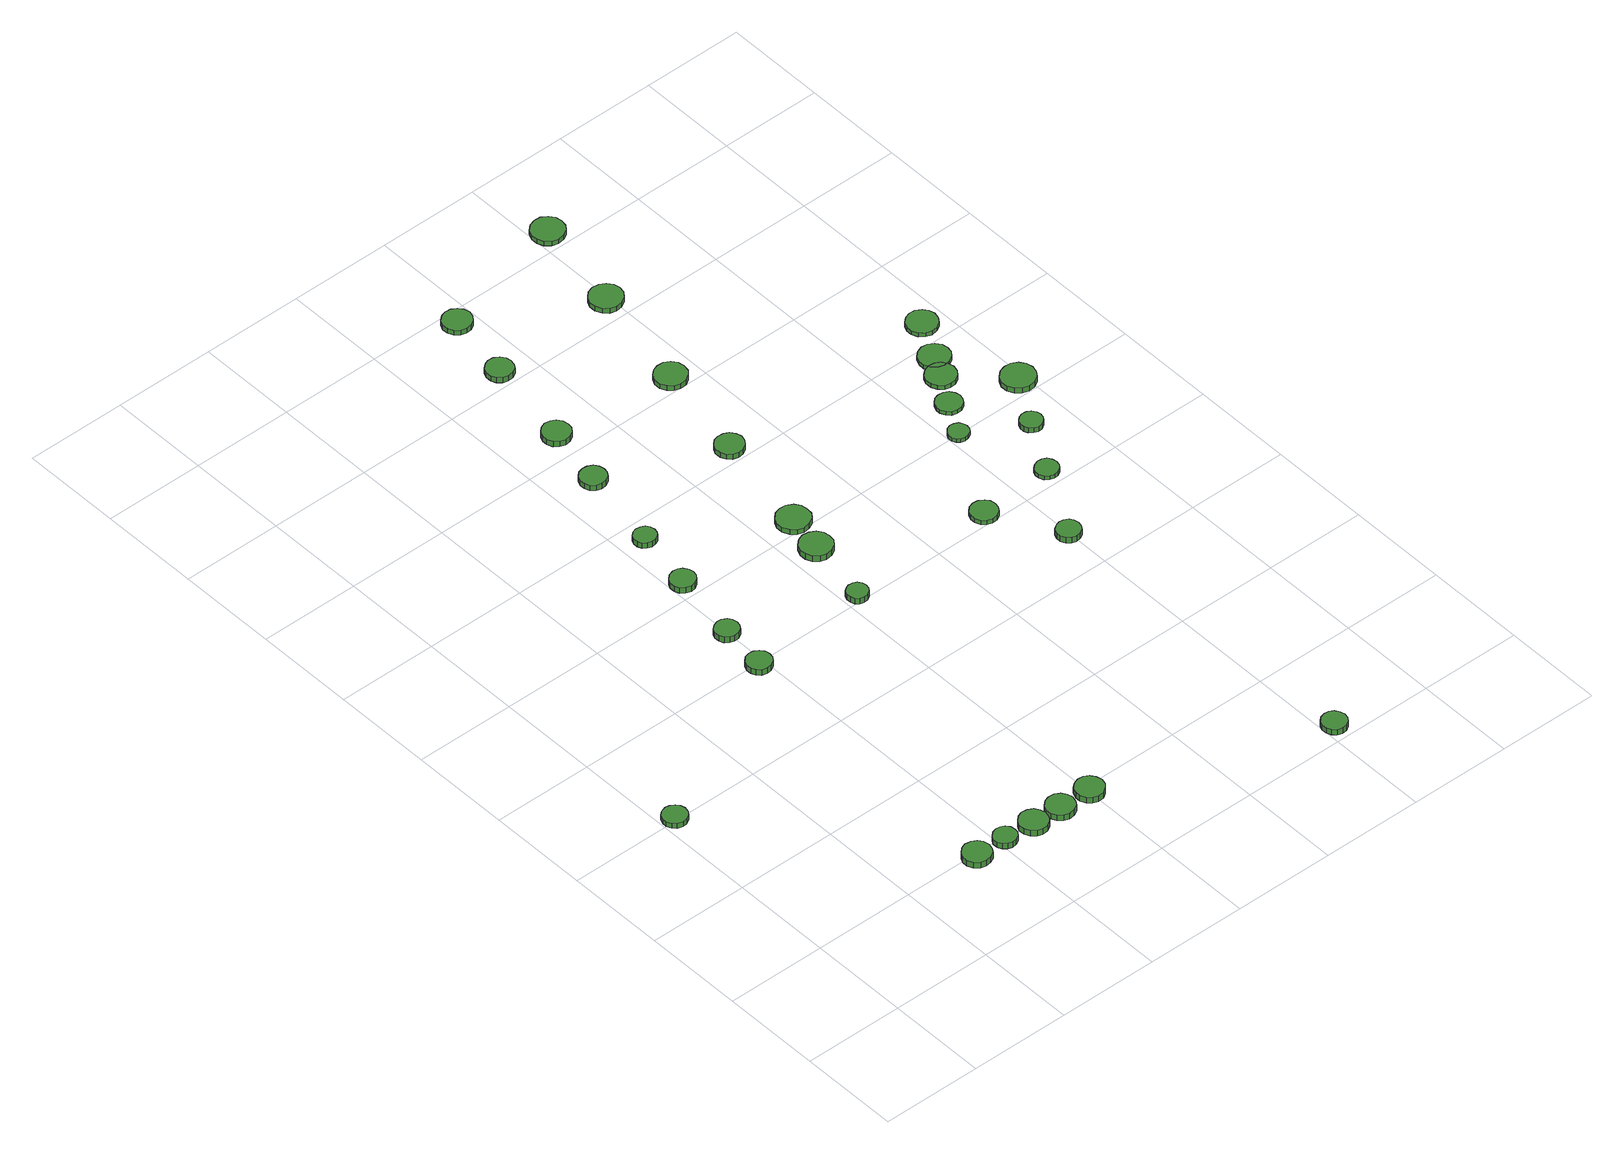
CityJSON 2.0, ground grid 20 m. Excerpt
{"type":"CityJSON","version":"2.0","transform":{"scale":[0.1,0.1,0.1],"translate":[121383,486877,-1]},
"CityObjects":{
"tree1":{"type":"SolitaryVegetationObject","attributes":{"function":"something"},"geometry":[{"type":"MultiSurface","lod":"1","boundaries":[[[0,1,2,3,4,5,6,7,8,9,10,11,12,13,14]],[[15,16,17,18,19,20,21,22,23,24,25,26,27,28,29]],[[0,29,28,1]],[[1,28,27,2]],[[2,27,26,3]],[[3,26,25,4]],[[4,25,24,5]],[[5,24,23,6]],[[6,23,22,7]],[[7,22,21,8]],[[8,21,20,9]],[[9,20,19,10]],[[10,19,18,11]],[[11,18,17,12]],[[12,17,16,13]],[[13,16,15,14]],[[14,15,29,0]]]}]},
"tree2":{"type":"SolitaryVegetationObject","attributes":{"function":"something"},"geometry":[{"type":"MultiSurface","lod":"1","boundaries":[[[30,31,32,33,34,35,36,37,38,39,40,41,42,43,44]],[[45,46,47,48,49,50,51,52,53,54,55,56,57,58,59]],[[30,59,58,31]],[[31,58,57,32]],[[32,57,56,33]],[[33,56,55,34]],[[34,55,54,35]],[[35,54,53,36]],[[36,53,52,37]],[[37,52,51,38]],[[38,51,50,39]],[[39,50,49,40]],[[40,49,48,41]],[[41,48,47,42]],[[42,47,46,43]],[[43,46,45,44]],[[44,45,59,30]]]}]},
"tree3":{"type":"SolitaryVegetationObject","attributes":{"function":"something"},"geometry":[{"type":"MultiSurface","lod":"1","boundaries":[[[60,61,62,63,64,65,66,67,68,69,70,71,72,73,74]],[[75,76,77,78,79,80,81,82,83,84,85,86,87,88,89]],[[60,89,88,61]],[[61,88,87,62]],[[62,87,86,63]],[[63,86,85,64]],[[64,85,84,65]],[[65,84,83,66]],[[66,83,82,67]],[[67,82,81,68]],[[68,81,80,69]],[[69,80,79,70]],[[70,79,78,71]],[[71,78,77,72]],[[72,77,76,73]],[[73,76,75,74]],[[74,75,89,60]]]}]},
"tree4":{"type":"SolitaryVegetationObject","attributes":{"function":"something"},"geometry":[{"type":"MultiSurface","lod":"1","boundaries":[[[90,91,92,93,94,95,96,97,98,99,100,101,102,103,104]],[[105,106,107,108,109,110,111,112,113,114,115,116,117,118,119]],[[90,119,118,91]],[[91,118,117,92]],[[92,117,116,93]],[[93,116,115,94]],[[94,115,114,95]],[[95,114,113,96]],[[96,113,112,97]],[[97,112,111,98]],[[98,111,110,99]],[[99,110,109,100]],[[100,109,108,101]],[[101,108,107,102]],[[102,107,106,103]],[[103,106,105,104]],[[104,105,119,90]]]}]},
"tree5":{"type":"SolitaryVegetationObject","attributes":{"function":"something"},"geometry":[{"type":"MultiSurface","lod":"1","boundaries":[[[120,121,122,123,124,125,126,127,128,129,130,131,132,133,134]],[[135,136,137,138,139,140,141,142,143,144,145,146,147,148,149]],[[120,149,148,121]],[[121,148,147,122]],[[122,147,146,123]],[[123,146,145,124]],[[124,145,144,125]],[[125,144,143,126]],[[126,143,142,127]],[[127,142,141,128]],[[128,141,140,129]],[[129,140,139,130]],[[130,139,138,131]],[[131,138,137,132]],[[132,137,136,133]],[[133,136,135,134]],[[134,135,149,120]]]}]},
"tree6":{"type":"SolitaryVegetationObject","attributes":{"function":"something"},"geometry":[{"type":"MultiSurface","lod":"1","boundaries":[[[150,151,152,153,154,155,156,157,158,159,160,161,162,163,164]],[[165,166,167,168,169,170,171,172,173,174,175,176,177,178,179]],[[150,179,178,151]],[[151,178,177,152]],[[152,177,176,153]],[[153,176,175,154]],[[154,175,174,155]],[[155,174,173,156]],[[156,173,172,157]],[[157,172,171,158]],[[158,171,170,159]],[[159,170,169,160]],[[160,169,168,161]],[[161,168,167,162]],[[162,167,166,163]],[[163,166,165,164]],[[164,165,179,150]]]}]},
"tree7":{"type":"SolitaryVegetationObject","attributes":{"function":"something"},"geometry":[{"type":"MultiSurface","lod":"1","boundaries":[[[180,181,182,183,184,185,186,187,188,189,190,191,192,193,194]],[[195,196,197,198,199,200,201,202,203,204,205,206,207,208,209]],[[180,209,208,181]],[[181,208,207,182]],[[182,207,206,183]],[[183,206,205,184]],[[184,205,204,185]],[[185,204,203,186]],[[186,203,202,187]],[[187,202,201,188]],[[188,201,200,189]],[[189,200,199,190]],[[190,199,198,191]],[[191,198,197,192]],[[192,197,196,193]],[[193,196,195,194]],[[194,195,209,180]]]}]},
"tree8":{"type":"SolitaryVegetationObject","attributes":{"function":"something"},"geometry":[{"type":"MultiSurface","lod":"1","boundaries":[[[210,211,212,213,214,215,216,217,218,219,220,221,222,223,224]],[[225,226,227,228,229,230,231,232,233,234,235,236,237,238,239]],[[210,239,238,211]],[[211,238,237,212]],[[212,237,236,213]],[[213,236,235,214]],[[214,235,234,215]],[[215,234,233,216]],[[216,233,232,217]],[[217,232,231,218]],[[218,231,230,219]],[[219,230,229,220]],[[220,229,228,221]],[[221,228,227,222]],[[222,227,226,223]],[[223,226,225,224]],[[224,225,239,210]]]}]},
"tree9":{"type":"SolitaryVegetationObject","attributes":{"function":"something"},"geometry":[{"type":"MultiSurface","lod":"1","boundaries":[[[240,241,242,243,244,245,246,247,248,249,250,251,252,253,254]],[[255,256,257,258,259,260,261,262,263,264,265,266,267,268,269]],[[240,269,268,241]],[[241,268,267,242]],[[242,267,266,243]],[[243,266,265,244]],[[244,265,264,245]],[[245,264,263,246]],[[246,263,262,247]],[[247,262,261,248]],[[248,261,260,249]],[[249,260,259,250]],[[250,259,258,251]],[[251,258,257,252]],[[252,257,256,253]],[[253,256,255,254]],[[254,255,269,240]]]}]},
"tree10":{"type":"SolitaryVegetationObject","attributes":{"function":"something"},"geometry":[{"type":"MultiSurface","lod":"1","boundaries":[[[270,271,272,273,274,275,276,277,278,279,280,281,282,283,284]],[[285,286,287,288,289,290,291,292,293,294,295,296,297,298,299]],[[270,299,298,271]],[[271,298,297,272]],[[272,297,296,273]],[[273,296,295,274]],[[274,295,294,275]],[[275,294,293,276]],[[276,293,292,277]],[[277,292,291,278]],[[278,291,290,279]],[[279,290,289,280]],[[280,289,288,281]],[[281,288,287,282]],[[282,287,286,283]],[[283,286,285,284]],[[284,285,299,270]]]}]},
"tree11":{"type":"SolitaryVegetationObject","attributes":{"function":"something"},"geometry":[{"type":"MultiSurface","lod":"1","boundaries":[[[300,301,302,303,304,305,306,307,308,309,310,311,312,313,314]],[[315,316,317,318,319,320,321,322,323,324,325,326,327,328,329]],[[300,329,328,301]],[[301,328,327,302]],[[302,327,326,303]],[[303,326,325,304]],[[304,325,324,305]],[[305,324,323,306]],[[306,323,322,307]],[[307,322,321,308]],[[308,321,320,309]],[[309,320,319,310]],[[310,319,318,311]],[[311,318,317,312]],[[312,317,316,313]],[[313,316,315,314]],[[314,315,329,300]]]}]},
"tree12":{"type":"SolitaryVegetationObject","attributes":{"function":"something"},"geometry":[{"type":"MultiSurface","lod":"1","boundaries":[[[330,331,332,333,334,335,336,337,338,339,340,341,342,343,344]],[[345,346,347,348,349,350,351,352,353,354,355,356,357,358,359]],[[330,359,358,331]],[[331,358,357,332]],[[332,357,356,333]],[[333,356,355,334]],[[334,355,354,335]],[[335,354,353,336]],[[336,353,352,337]],[[337,352,351,338]],[[338,351,350,339]],[[339,350,349,340]],[[340,349,348,341]],[[341,348,347,342]],[[342,347,346,343]],[[343,346,345,344]],[[344,345,359,330]]]}]},
"tree13":{"type":"SolitaryVegetationObject","attributes":{"function":"something"},"geometry":[{"type":"MultiSurface","lod":"1","boundaries":[[[360,361,362,363,364,365,366,367,368,369,370,371,372,373,374]],[[375,376,377,378,379,380,381,382,383,384,385,386,387,388,389]],[[360,389,388,361]],[[361,388,387,362]],[[362,387,386,363]],[[363,386,385,364]],[[364,385,384,365]],[[365,384,383,366]],[[366,383,382,367]],[[367,382,381,368]],[[368,381,380,369]],[[369,380,379,370]],[[370,379,378,371]],[[371,378,377,372]],[[372,377,376,373]],[[373,376,375,374]],[[374,375,389,360]]]}]},
"tree14":{"type":"SolitaryVegetationObject","attributes":{"function":"something"},"geometry":[{"type":"MultiSurface","lod":"1","boundaries":[[[390,391,392,393,394,395,396,397,398,399,400,401,402,403,404]],[[405,406,407,408,409,410,411,412,413,414,415,416,417,418,419]],[[390,419,418,391]],[[391,418,417,392]],[[392,417,416,393]],[[393,416,415,394]],[[394,415,414,395]],[[395,414,413,396]],[[396,413,412,397]],[[397,412,411,398]],[[398,411,410,399]],[[399,410,409,400]],[[400,409,408,401]],[[401,408,407,402]],[[402,407,406,403]],[[403,406,405,404]],[[404,405,419,390]]]}]},
"tree15":{"type":"SolitaryVegetationObject","attributes":{"function":"something"},"geometry":[{"type":"MultiSurface","lod":"1","boundaries":[[[420,421,422,423,424,425,426,427,428,429,430,431,432,433,434]],[[435,436,437,438,439,440,441,442,443,444,445,446,447,448,449]],[[420,449,448,421]],[[421,448,447,422]],[[422,447,446,423]],[[423,446,445,424]],[[424,445,444,425]],[[425,444,443,426]],[[426,443,442,427]],[[427,442,441,428]],[[428,441,440,429]],[[429,440,439,430]],[[430,439,438,431]],[[431,438,437,432]],[[432,437,436,433]],[[433,436,435,434]],[[434,435,449,420]]]}]},
"tree16":{"type":"SolitaryVegetationObject","attributes":{"function":"something"},"geometry":[{"type":"MultiSurface","lod":"1","boundaries":[[[450,451,452,453,454,455,456,457,458,459,460,461,462,463,464]],[[465,466,467,468,469,470,471,472,473,474,475,476,477,478,479]],[[450,479,478,451]],[[451,478,477,452]],[[452,477,476,453]],[[453,476,475,454]],[[454,475,474,455]],[[455,474,473,456]],[[456,473,472,457]],[[457,472,471,458]],[[458,471,470,459]],[[459,470,469,460]],[[460,469,468,461]],[[461,468,467,462]],[[462,467,466,463]],[[463,466,465,464]],[[464,465,479,450]]]}]},
"tree17":{"type":"SolitaryVegetationObject","attributes":{"function":"something"},"geometry":[{"type":"MultiSurface","lod":"1","boundaries":[[[480,481,482,483,484,485,486,487,488,489,490,491,492,493,494]],[[495,496,497,498,499,500,501,502,503,504,505,506,507,508,509]],[[480,509,508,481]],[[481,508,507,482]],[[482,507,506,483]],[[483,506,505,484]],[[484,505,504,485]],[[485,504,503,486]],[[486,503,502,487]],[[487,502,501,488]],[[488,501,500,489]],[[489,500,499,490]],[[490,499,498,491]],[[491,498,497,492]],[[492,497,496,493]],[[493,496,495,494]],[[494,495,509,480]]]}]},
"tree18":{"type":"SolitaryVegetationObject","attributes":{"function":"something"},"geometry":[{"type":"MultiSurface","lod":"1","boundaries":[[[510,511,512,513,514,515,516,517,518,519,520,521,522,523,524]],[[525,526,527,528,529,530,531,532,533,534,535,536,537,538,539]],[[510,539,538,511]],[[511,538,537,512]],[[512,537,536,513]],[[513,536,535,514]],[[514,535,534,515]],[[515,534,533,516]],[[516,533,532,517]],[[517,532,531,518]],[[518,531,530,519]],[[519,530,529,520]],[[520,529,528,521]],[[521,528,527,522]],[[522,527,526,523]],[[523,526,525,524]],[[524,525,539,510]]]}]},
"tree19":{"type":"SolitaryVegetationObject","attributes":{"function":"something"},"geometry":[{"type":"MultiSurface","lod":"1","boundaries":[[[540,541,542,543,544,545,546,547,548,549,550,551,552,553,554]],[[555,556,557,558,559,560,561,562,563,564,565,566,567,568,569]],[[540,569,568,541]],[[541,568,567,542]],[[542,567,566,543]],[[543,566,565,544]],[[544,565,564,545]],[[545,564,563,546]],[[546,563,562,547]],[[547,562,561,548]],[[548,561,560,549]],[[549,560,559,550]],[[550,559,558,551]],[[551,558,557,552]],[[552,557,556,553]],[[553,556,555,554]],[[554,555,569,540]]]}]},
"tree20":{"type":"SolitaryVegetationObject","attributes":{"function":"something"},"geometry":[{"type":"MultiSurface","lod":"1","boundaries":[[[570,571,572,573,574,575,576,577,578,579,580,581,582,583,584]],[[585,586,587,588,589,590,591,592,593,594,595,596,597,598,599]],[[570,599,598,571]],[[571,598,597,572]],[[572,597,596,573]],[[573,596,595,574]],[[574,595,594,575]],[[575,594,593,576]],[[576,593,592,577]],[[577,592,591,578]],[[578,591,590,579]],[[579,590,589,580]],[[580,589,588,581]],[[581,588,587,582]],[[582,587,586,583]],[[583,586,585,584]],[[584,585,599,570]]]}]},
"tree21":{"type":"SolitaryVegetationObject","attributes":{"function":"something"},"geometry":[{"type":"MultiSurface","lod":"1","boundaries":[[[600,601,602,603,604,605,606,607,608,609,610,611,612,613,614]],[[615,616,617,618,619,620,621,622,623,624,625,626,627,628,629]],[[600,629,628,601]],[[601,628,627,602]],[[602,627,626,603]],[[603,626,625,604]],[[604,625,624,605]],[[605,624,623,606]],[[606,623,622,607]],[[607,622,621,608]],[[608,621,620,609]],[[609,620,619,610]],[[610,619,618,611]],[[611,618,617,612]],[[612,617,616,613]],[[613,616,615,614]],[[614,615,629,600]]]}]},
"tree22":{"type":"SolitaryVegetationObject","attributes":{"function":"something"},"geometry":[{"type":"MultiSurface","lod":"1","boundaries":[[[630,631,632,633,634,635,636,637,638,639,640,641,642,643,644]],[[645,646,647,648,649,650,651,652,653,654,655,656,657,658,659]],[[630,659,658,631]],[[631,658,657,632]],[[632,657,656,633]],[[633,656,655,634]],[[634,655,654,635]],[[635,654,653,636]],[[636,653,652,637]],[[637,652,651,638]],[[638,651,650,639]],[[639,650,649,640]],[[640,649,648,641]],[[641,648,647,642]],[[642,647,646,643]],[[643,646,645,644]],[[644,645,659,630]]]}]},
"tree23":{"type":"SolitaryVegetationObject","attributes":{"function":"something"},"geometry":[{"type":"MultiSurface","lod":"1","boundaries":[[[660,661,662,663,664,665,666,667,668,669,670,671,672,673,674]],[[675,676,677,678,679,680,681,682,683,684,685,686,687,688,689]],[[660,689,688,661]],[[661,688,687,662]],[[662,687,686,663]],[[663,686,685,664]],[[664,685,684,665]],[[665,684,683,666]],[[666,683,682,667]],[[667,682,681,668]],[[668,681,680,669]],[[669,680,679,670]],[[670,679,678,671]],[[671,678,677,672]],[[672,677,676,673]],[[673,676,675,674]],[[674,675,689,660]]]}]},
"tree24":{"type":"SolitaryVegetationObject","attributes":{"function":"something"},"geometry":[{"type":"MultiSurface","lod":"1","boundaries":[[[690,691,692,693,694,695,696,697,698,699,700,701,702,703,704]],[[705,706,707,708,709,710,711,712,713,714,715,716,717,718,719]],[[690,719,718,691]],[[691,718,717,692]],[[692,717,716,693]],[[693,716,715,694]],[[694,715,714,695]],[[695,714,713,696]],[[696,713,712,697]],[[697,712,711,698]],[[698,711,710,699]],[[699,710,709,700]],[[700,709,708,701]],[[701,708,707,702]],[[702,707,706,703]],[[703,706,705,704]],[[704,705,719,690]]]}]},
"tree25":{"type":"SolitaryVegetationObject","attributes":{"function":"something"},"geometry":[{"type":"MultiSurface","lod":"1","boundaries":[[[720,721,722,723,724,725,726,727,728,729,730,731,732,733,734]],[[735,736,737,738,739,740,741,742,743,744,745,746,747,748,749]],[[720,749,748,721]],[[721,748,747,722]],[[722,747,746,723]],[[723,746,745,724]],[[724,745,744,725]],[[725,744,743,726]],[[726,743,742,727]],[[727,742,741,728]],[[728,741,740,729]],[[729,740,739,730]],[[730,739,738,731]],[[731,738,737,732]],[[732,737,736,733]],[[733,736,735,734]],[[734,735,749,720]]]}]},
"tree26":{"type":"SolitaryVegetationObject","attributes":{"function":"something"},"geometry":[{"type":"MultiSurface","lod":"1","boundaries":[[[750,751,752,753,754,755,756,757,758,759,760,761,762,763,764]],[[765,766,767,768,769,770,771,772,773,774,775,776,777,778,779]],[[750,779,778,751]],[[751,778,777,752]],[[752,777,776,753]],[[753,776,775,754]],[[754,775,774,755]],[[755,774,773,756]],[[756,773,772,757]],[[757,772,771,758]],[[758,771,770,759]],[[759,770,769,760]],[[760,769,768,761]],[[761,768,767,762]],[[762,767,766,763]],[[763,766,765,764]],[[764,765,779,750]]]}]},
"tree27":{"type":"SolitaryVegetationObject","attributes":{"function":"something"},"geometry":[{"type":"MultiSurface","lod":"1","boundaries":[[[780,781,782,783,784,785,786,787,788,789,790,791,792,793,794]],[[795,796,797,798,799,800,801,802,803,804,805,806,807,808,809]],[[780,809,808,781]],[[781,808,807,782]],[[782,807,806,783]],[[783,806,805,784]],[[784,805,804,785]],[[785,804,803,786]],[[786,803,802,787]],[[787,802,801,788]],[[788,801,800,789]],[[789,800,799,790]],[[790,799,798,791]],[[791,798,797,792]],[[792,797,796,793]],[[793,796,795,794]],[[794,795,809,780]]]}]},
"tree28":{"type":"SolitaryVegetationObject","attributes":{"function":"something"},"geometry":[{"type":"MultiSurface","lod":"1","boundaries":[[[810,811,812,813,814,815,816,817,818,819,820,821,822,823,824]],[[825,826,827,828,829,830,831,832,833,834,835,836,837,838,839]],[[810,839,838,811]],[[811,838,837,812]],[[812,837,836,813]],[[813,836,835,814]],[[814,835,834,815]],[[815,834,833,816]],[[816,833,832,817]],[[817,832,831,818]],[[818,831,830,819]],[[819,830,829,820]],[[820,829,828,821]],[[821,828,827,822]],[[822,827,826,823]],[[823,826,825,824]],[[824,825,839,810]]]}]},
"tree29":{"type":"SolitaryVegetationObject","attributes":{"function":"something"},"geometry":[{"type":"MultiSurface","lod":"1","boundaries":[[[840,841,842,843,844,845,846,847,848,849,850,851,852,853,854]],[[855,856,857,858,859,860,861,862,863,864,865,866,867,868,869]],[[840,869,868,841]],[[841,868,867,842]],[[842,867,866,843]],[[843,866,865,844]],[[844,865,864,845]],[[845,864,863,846]],[[846,863,862,847]],[[847,862,861,848]],[[848,861,860,849]],[[849,860,859,850]],[[850,859,858,851]],[[851,858,857,852]],[[852,857,856,853]],[[853,856,855,854]],[[854,855,869,840]]]}]},
"tree30":{"type":"SolitaryVegetationObject","attributes":{"function":"something"},"geometry":[{"type":"MultiSurface","lod":"1","boundaries":[[[870,871,872,873,874,875,876,877,878,879,880,881,882,883,884]],[[885,886,887,888,889,890,891,892,893,894,895,896,897,898,899]],[[870,899,898,871]],[[871,898,897,872]],[[872,897,896,873]],[[873,896,895,874]],[[874,895,894,875]],[[875,894,893,876]],[[876,893,892,877]],[[877,892,891,878]],[[878,891,890,879]],[[879,890,889,880]],[[880,889,888,881]],[[881,888,887,882]],[[882,887,886,883]],[[883,886,885,884]],[[884,885,899,870]]]}]},
"tree31":{"type":"SolitaryVegetationObject","attributes":{"function":"something"},"geometry":[{"type":"MultiSurface","lod":"1","boundaries":[[[900,901,902,903,904,905,906,907,908,909,910,911,912,913,914]],[[915,916,917,918,919,920,921,922,923,924,925,926,927,928,929]],[[900,929,928,901]],[[901,928,927,902]],[[902,927,926,903]],[[903,926,925,904]],[[904,925,924,905]],[[905,924,923,906]],[[906,923,922,907]],[[907,922,921,908]],[[908,921,920,909]],[[909,920,919,910]],[[910,919,918,911]],[[911,918,917,912]],[[912,917,916,913]],[[913,916,915,914]],[[914,915,929,900]]]}]},
"tree32":{"type":"SolitaryVegetationObject","attributes":{"function":"something"},"geometry":[{"type":"MultiSurface","lod":"1","boundaries":[[[930,931,932,933,934,935,936,937,938,939,940,941,942,943,944]],[[945,946,947,948,949,950,951,952,953,954,955,956,957,958,959]],[[930,959,958,931]],[[931,958,957,932]],[[932,957,956,933]],[[933,956,955,934]],[[934,955,954,935]],[[935,954,953,936]],[[936,953,952,937]],[[937,952,951,938]],[[938,951,950,939]],[[939,950,949,940]],[[940,949,948,941]],[[941,948,947,942]],[[942,947,946,943]],[[943,946,945,944]],[[944,945,959,930]]]}]}
},
"vertices":[
[51,605,17],[49,614,17],[43,622,17],[34,627,17],[25,628,17],[15,625,17],[8,619,17],[4,610,17],[4,600,17],[8,591,17],[15,584,17],[25,581,17],[34,582,17],[43,587,17],[49,595,17],[49,595,6],[43,587,6],[34,582,6],[25,581,6],[15,584,6],[8,591,6],[4,600,6],[4,610,6],[8,619,6],[15,625,6],[25,628,6],[34,627,6],[43,622,6],[49,614,6],[51,605,6],
[372,186,27],[369,198,27],[363,207,27],[353,212,27],[341,214,27],[331,210,27],[322,202,27],[317,192,27],[317,181,27],[322,170,27],[331,162,27],[341,159,27],[353,160,27],[363,166,27],[369,175,27],[369,175,14],[363,166,14],[353,160,14],[341,159,14],[331,162,14],[322,170,14],[317,181,14],[317,192,14],[322,202,14],[331,210,14],[341,214,14],[353,212,14],[363,207,14],[369,198,14],[372,186,14],
[431,187,25],[430,196,25],[424,204,25],[416,208,25],[407,209,25],[398,206,25],[391,200,25],[387,192,25],[387,182,25],[391,174,25],[398,168,25],[407,165,25],[416,166,25],[424,170,25],[430,178,25],[430,178,13],[424,170,13],[416,166,13],[407,165,13],[398,168,13],[391,174,13],[387,182,13],[387,192,13],[391,200,13],[398,206,13],[407,209,13],[416,208,13],[424,204,13],[430,196,13],[431,187,13],
[498,183,25],[495,194,25],[489,204,25],[479,209,25],[467,211,25],[457,207,25],[448,199,25],[443,189,25],[443,178,25],[448,167,25],[457,159,25],[467,156,25],[479,157,25],[489,163,25],[495,172,25],[495,172,12],[489,163,12],[479,157,12],[467,156,12],[457,159,12],[448,167,12],[443,178,12],[443,189,12],[448,199,12],[457,207,12],[467,211,12],[479,209,12],[489,204,12],[495,194,12],[498,183,12],
[558,182,25],[555,193,25],[549,202,25],[539,208,25],[527,209,25],[517,206,25],[508,198,25],[503,187,25],[503,176,25],[508,166,25],[517,158,25],[527,154,25],[539,156,25],[549,161,25],[555,171,25],[555,171,12],[549,161,12],[539,156,12],[527,154,12],[517,158,12],[508,166,12],[503,176,12],[503,187,12],[508,198,12],[517,206,12],[527,209,12],[539,208,12],[549,202,12],[555,193,12],[558,182,12],
[405,788,28],[403,798,28],[397,806,28],[388,811,28],[378,812,28],[368,809,28],[361,802,28],[357,793,28],[357,783,28],[361,774,28],[368,767,28],[378,764,28],[388,765,28],[397,770,28],[403,778,28],[403,778,15],[397,770,15],[388,765,15],[378,764,15],[368,767,15],[361,774,15],[357,783,15],[357,793,15],[361,802,15],[368,809,15],[378,812,15],[388,811,15],[397,806,15],[403,798,15],[405,788,15],
[625,182,24],[622,194,24],[615,203,24],[606,209,24],[594,210,24],[583,206,24],[575,199,24],[570,188,24],[570,177,24],[575,166,24],[583,159,24],[594,155,24],[606,156,24],[615,162,24],[622,171,24],[622,171,11],[615,162,11],[606,156,11],[594,155,11],[583,159,11],[575,166,11],[570,177,11],[570,188,11],[575,199,11],[583,206,11],[594,210,11],[606,209,11],[615,203,11],[622,194,11],[625,182,11],
[419,888,23],[417,898,23],[412,905,23],[403,910,23],[394,911,23],[385,908,23],[377,902,23],[373,893,23],[373,883,23],[377,874,23],[385,868,23],[394,865,23],[403,866,23],[412,871,23],[417,879,23],[417,879,10],[412,871,10],[403,866,10],[394,865,10],[385,868,10],[377,874,10],[373,883,10],[373,893,10],[377,902,10],[385,908,10],[394,911,10],[403,910,10],[412,905,10],[417,898,10],[419,888,10],
[449,1034,19],[447,1043,19],[441,1052,19],[433,1057,19],[423,1058,19],[413,1055,19],[405,1048,19],[401,1039,19],[401,1029,19],[405,1019,19],[413,1013,19],[423,1009,19],[433,1011,19],[441,1016,19],[447,1024,19],[447,1024,6],[441,1016,6],[433,1011,6],[423,1009,6],[413,1013,6],[405,1019,6],[401,1029,6],[401,1039,6],[405,1048,6],[413,1055,6],[423,1058,6],[433,1057,6],[441,1052,6],[447,1043,6],[449,1034,6],
[470,1158,18],[468,1167,18],[463,1174,18],[455,1178,18],[446,1179,18],[438,1177,18],[431,1171,18],[427,1163,18],[427,1154,18],[431,1145,18],[438,1140,18],[446,1137,18],[455,1138,18],[463,1142,18],[468,1149,18],[468,1149,6],[463,1142,6],[455,1138,6],[446,1137,6],[438,1140,6],[431,1145,6],[427,1154,6],[427,1163,6],[431,1171,6],[438,1177,6],[446,1179,6],[455,1178,6],[463,1174,6],[468,1167,6],[470,1158,6],
[645,811,23],[643,819,23],[638,826,23],[631,830,23],[622,831,23],[614,828,23],[608,823,23],[605,815,23],[605,807,23],[608,799,23],[614,793,23],[622,791,23],[631,792,23],[638,796,23],[643,803,23],[643,803,10],[638,796,10],[631,792,10],[622,791,10],[614,793,10],[608,799,10],[605,807,10],[605,815,10],[608,823,10],[614,828,10],[622,831,10],[631,830,10],[638,826,10],[643,819,10],[645,811,10],
[505,1327,18],[503,1337,18],[497,1346,18],[487,1351,18],[477,1352,18],[467,1349,18],[459,1342,18],[455,1332,18],[455,1322,18],[459,1312,18],[467,1305,18],[477,1302,18],[487,1303,18],[497,1308,18],[503,1317,18],[503,1317,6],[497,1308,6],[487,1303,6],[477,1302,6],[467,1305,6],[459,1312,6],[455,1322,6],[455,1332,6],[459,1342,6],[467,1349,6],[477,1352,6],[487,1351,6],[497,1346,6],[503,1337,6],[505,1327,6],
[682,948,19],[680,960,19],[672,971,19],[661,977,19],[648,979,19],[636,975,19],[626,966,19],[621,954,19],[621,941,19],[626,929,19],[636,920,19],[648,916,19],[661,918,19],[672,924,19],[680,935,19],[680,935,6],[672,924,6],[661,918,6],[648,916,6],[636,920,6],[626,929,6],[621,941,6],[621,954,6],[626,966,6],[636,975,6],[648,979,6],[661,977,6],[672,971,6],[680,960,6],[682,948,6],
[533,1451,18],[531,1463,18],[524,1472,18],[515,1477,18],[503,1479,18],[493,1475,18],[484,1467,18],[480,1457,18],[480,1446,18],[484,1435,18],[493,1428,18],[503,1424,18],[515,1426,18],[524,1431,18],[531,1440,18],[531,1440,6],[524,1431,6],[515,1426,6],[503,1424,6],[493,1428,6],[484,1435,6],[480,1446,6],[480,1457,6],[484,1467,6],[493,1475,6],[503,1479,6],[515,1477,6],[524,1472,6],[531,1463,6],[533,1451,6],
[699,1024,17],[697,1037,17],[689,1048,17],[677,1055,17],[664,1056,17],[651,1052,17],[642,1043,17],[636,1031,17],[636,1018,17],[642,1005,17],[651,996,17],[664,992,17],[677,994,17],[689,1000,17],[697,1011,17],[697,1011,6],[689,1000,6],[677,994,6],[664,992,6],[651,996,6],[642,1005,6],[636,1018,6],[636,1031,6],[642,1043,6],[651,1052,6],[664,1056,6],[677,1055,6],[689,1048,6],[697,1037,6],[699,1024,6],
[564,1634,18],[562,1644,18],[556,1653,18],[546,1659,18],[535,1660,18],[525,1656,18],[517,1649,18],[513,1639,18],[513,1628,18],[517,1618,18],[525,1611,18],[535,1608,18],[546,1609,18],[556,1614,18],[562,1623,18],[562,1623,6],[556,1614,6],[546,1609,6],[535,1608,6],[525,1611,6],[517,1618,6],[513,1628,6],[513,1639,6],[517,1649,6],[525,1656,6],[535,1660,6],[546,1659,6],[556,1653,6],[562,1644,6],[564,1634,6],
[1046,34,19],[1044,43,19],[1038,52,19],[1030,57,19],[1020,58,19],[1010,55,19],[1003,48,19],[999,39,19],[999,29,19],[1003,20,19],[1010,13,19],[1020,10,19],[1030,11,19],[1038,16,19],[1044,24,19],[1044,24,7],[1038,16,7],[1030,11,7],[1020,10,7],[1010,13,7],[1003,20,7],[999,29,7],[999,39,7],[1003,48,7],[1010,55,7],[1020,58,7],[1030,57,7],[1038,52,7],[1044,43,7],[1046,34,7],
[735,1233,17],[732,1244,17],[725,1254,17],[715,1259,17],[704,1260,17],[693,1257,17],[685,1249,17],[680,1239,17],[680,1227,17],[685,1217,17],[693,1209,17],[704,1206,17],[715,1207,17],[725,1213,17],[732,1222,17],[732,1222,6],[725,1213,6],[715,1207,6],[704,1206,6],[693,1209,6],[685,1217,6],[680,1227,6],[680,1239,6],[685,1249,6],[693,1257,6],[704,1260,6],[715,1259,6],[725,1254,6],[732,1244,6],[735,1233,6],
[592,1772,17],[589,1783,17],[582,1792,17],[572,1798,17],[561,1799,17],[550,1796,17],[541,1788,17],[536,1777,17],[536,1766,17],[541,1755,17],[550,1747,17],[561,1744,17],[572,1745,17],[582,1751,17],[589,1760,17],[589,1760,6],[582,1751,6],[572,1745,6],[561,1744,6],[550,1747,6],[541,1755,6],[536,1766,6],[536,1777,6],[541,1788,6],[550,1796,6],[561,1799,6],[572,1798,6],[582,1792,6],[589,1783,6],[592,1772,6],
[948,822,17],[946,833,17],[940,841,17],[930,847,17],[919,848,17],[909,845,17],[901,837,17],[897,828,17],[897,817,17],[901,807,17],[909,800,17],[919,796,17],[930,797,17],[940,803,17],[946,812,17],[946,812,7],[940,803,7],[930,797,7],[919,796,7],[909,800,7],[901,807,7],[897,817,7],[897,828,7],[901,837,7],[909,845,7],[919,848,7],[930,847,7],[940,841,7],[946,833,7],[948,822,7],
[777,1430,17],[775,1442,17],[767,1453,17],[756,1459,17],[743,1460,17],[731,1456,17],[722,1448,17],[716,1436,17],[716,1423,17],[722,1412,17],[731,1403,17],[743,1399,17],[756,1400,17],[767,1407,17],[775,1417,17],[775,1417,6],[767,1407,6],[756,1400,6],[743,1399,6],[731,1403,6],[722,1412,6],[716,1423,6],[716,1436,6],[722,1448,6],[731,1456,6],[743,1460,6],[756,1459,6],[767,1453,6],[775,1442,6],[777,1430,6],
[1019,688,23],[1017,698,23],[1012,705,23],[1003,710,23],[994,711,23],[985,708,23],[977,702,23],[973,693,23],[973,683,23],[977,674,23],[985,668,23],[994,665,23],[1003,666,23],[1012,671,23],[1017,679,23],[1017,679,10],[1012,671,10],[1003,666,10],[994,665,10],[985,668,10],[977,674,10],[973,683,10],[973,693,10],[977,702,10],[985,708,10],[994,711,10],[1003,710,10],[1012,705,10],[1017,698,10],[1019,688,10],
[824,1648,17],[821,1660,17],[813,1671,17],[802,1677,17],[789,1679,17],[776,1675,17],[767,1666,17],[761,1654,17],[761,1641,17],[767,1629,17],[776,1620,17],[789,1616,17],[802,1618,17],[813,1624,17],[821,1635,17],[821,1635,6],[813,1624,6],[802,1618,6],[789,1616,6],[776,1620,6],[767,1629,6],[761,1641,6],[761,1654,6],[767,1666,6],[776,1675,6],[789,1679,6],[802,1677,6],[813,1671,6],[821,1660,6],[824,1648,6],
[1042,1001,14],[1040,1009,14],[1036,1016,14],[1028,1020,14],[1020,1021,14],[1012,1018,14],[1006,1012,14],[1002,1005,14],[1002,996,14],[1006,989,14],[1012,983,14],[1020,981,14],[1028,982,14],[1036,986,14],[1040,992,14],[1040,992,6],[1036,986,6],[1028,982,6],[1020,981,6],[1012,983,6],[1006,989,6],[1002,996,6],[1002,1005,6],[1006,1012,6],[1012,1018,6],[1020,1021,6],[1028,1020,6],[1036,1016,6],[1040,1009,6],[1042,1001,6],
[1096,832,16],[1094,841,16],[1089,849,16],[1081,853,16],[1072,854,16],[1063,851,16],[1056,845,16],[1052,837,16],[1052,828,16],[1056,819,16],[1063,813,16],[1072,810,16],[1081,811,16],[1089,816,16],[1094,823,16],[1094,823,7],[1089,816,7],[1081,811,7],[1072,810,7],[1063,813,7],[1056,819,7],[1052,828,7],[1052,837,7],[1056,845,7],[1063,851,7],[1072,854,7],[1081,853,7],[1089,849,7],[1094,841,7],[1096,832,7],
[1083,1066,14],[1081,1076,14],[1075,1085,14],[1066,1090,14],[1055,1091,14],[1045,1088,14],[1038,1081,14],[1033,1071,14],[1033,1061,14],[1038,1051,14],[1045,1044,14],[1055,1041,14],[1066,1042,14],[1075,1047,14],[1081,1056,14],[1081,1056,6],[1075,1047,6],[1066,1042,6],[1055,1041,6],[1045,1044,6],[1038,1051,6],[1033,1061,6],[1033,1071,6],[1038,1081,6],[1045,1088,6],[1055,1091,6],[1066,1090,6],[1075,1085,6],[1081,1076,6],[1083,1066,6],
[860,1839,16],[858,1851,16],[850,1862,16],[839,1869,16],[826,1870,16],[813,1866,16],[803,1857,16],[798,1845,16],[798,1832,16],[803,1820,16],[813,1811,16],[826,1807,16],[839,1809,16],[850,1815,16],[858,1826,16],[858,1826,6],[850,1815,6],[839,1809,6],[826,1807,6],[813,1811,6],[803,1820,6],[798,1832,6],[798,1845,6],[803,1857,6],[813,1866,6],[826,1870,6],[839,1869,6],[850,1862,6],[858,1851,6],[860,1839,6],
[1153,938,17],[1151,946,17],[1146,954,17],[1138,958,17],[1129,959,17],[1121,956,17],[1114,950,17],[1110,942,17],[1110,933,17],[1114,925,17],[1121,919,17],[1129,916,17],[1138,917,17],[1146,922,17],[1151,929,17],[1151,929,6],[1146,922,6],[1138,917,6],[1129,916,6],[1121,919,6],[1114,925,6],[1110,933,6],[1110,942,6],[1114,950,6],[1121,956,6],[1129,959,6],[1138,958,6],[1146,954,6],[1151,946,6],[1153,938,6],
[1122,1126,15],[1119,1138,15],[1112,1148,15],[1102,1154,15],[1089,1155,15],[1078,1151,15],[1069,1143,15],[1064,1132,15],[1064,1120,15],[1069,1109,15],[1078,1100,15],[1089,1097,15],[1102,1098,15],[1112,1104,15],[1119,1114,15],[1119,1114,6],[1112,1104,6],[1102,1098,6],[1089,1097,6],[1078,1100,6],[1069,1109,6],[1064,1120,6],[1064,1132,6],[1069,1143,6],[1078,1151,6],[1089,1155,6],[1102,1154,6],[1112,1148,6],[1119,1138,6],[1122,1126,6],
[1145,1168,15],[1143,1180,15],[1135,1190,15],[1124,1197,15],[1112,1198,15],[1100,1194,15],[1091,1186,15],[1086,1174,15],[1086,1162,15],[1091,1150,15],[1100,1142,15],[1112,1138,15],[1124,1140,15],[1135,1146,15],[1143,1156,15],[1143,1156,6],[1135,1146,6],[1124,1140,6],[1112,1138,6],[1100,1142,6],[1091,1150,6],[1086,1162,6],[1086,1174,6],[1091,1186,6],[1100,1194,6],[1112,1198,6],[1124,1197,6],[1135,1190,6],[1143,1180,6],[1145,1168,6],
[1220,1034,18],[1217,1047,18],[1209,1058,18],[1197,1065,18],[1184,1066,18],[1171,1062,18],[1161,1053,18],[1155,1041,18],[1155,1027,18],[1161,1015,18],[1171,1006,18],[1184,1002,18],[1197,1003,18],[1209,1010,18],[1217,1021,18],[1217,1021,6],[1209,1010,6],[1197,1003,6],[1184,1002,6],[1171,1006,6],[1161,1015,6],[1155,1027,6],[1155,1041,6],[1161,1053,6],[1171,1062,6],[1184,1066,6],[1197,1065,6],[1209,1058,6],[1217,1047,6],[1220,1034,6],
[1185,1246,15],[1182,1258,15],[1175,1267,15],[1164,1274,15],[1152,1275,15],[1141,1271,15],[1131,1263,15],[1126,1252,15],[1126,1240,15],[1131,1228,15],[1141,1220,15],[1152,1216,15],[1164,1218,15],[1175,1224,15],[1182,1234,15],[1182,1234,6],[1175,1224,6],[1164,1218,6],[1152,1216,6],[1141,1220,6],[1131,1228,6],[1126,1240,6],[1126,1252,6],[1131,1263,6],[1141,1271,6],[1152,1275,6],[1164,1274,6],[1175,1267,6],[1182,1258,6],[1185,1246,6]
]}
